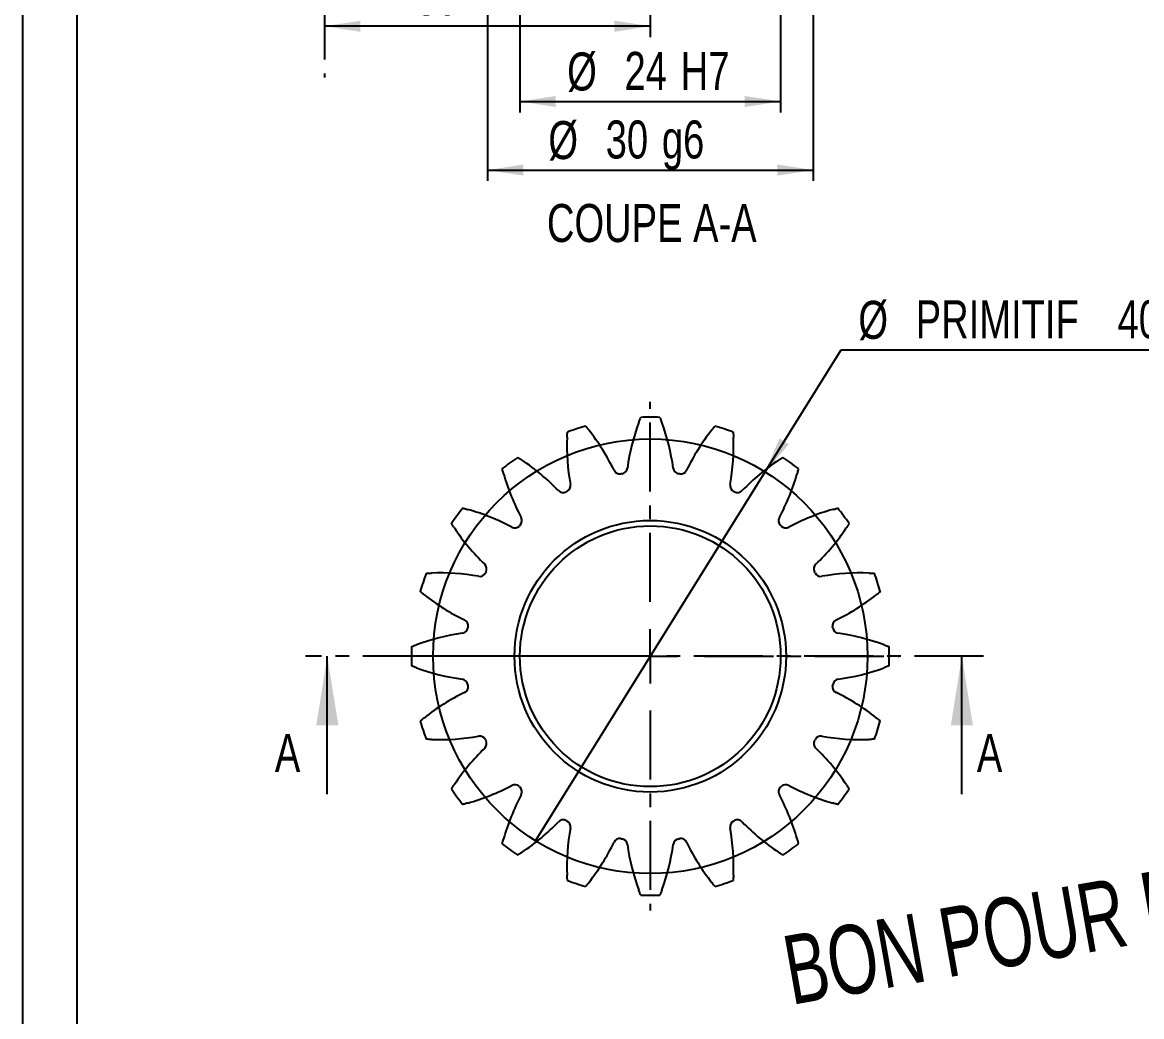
# Model space of a CAD drawing. Header units: millimetres. Extents: x 0 to 210, y 0 to 297.
# Drawn here: x 0 to 103, y 56.2 to 147.7 of the extents above; entities that cross this region are included whole.
import ezdxf

# ---------------------------------------------------------------- set-up
doc = ezdxf.new("R2010")
doc.units = ezdxf.units.MM
doc.linetypes.add('CENTER', pattern=[10.159999999999998, 6.35, -1.27, 1.27, -1.27])
for name, color, linetype in [('AXES', 3, 'CENTER'), ('COTES', 21, 'Continuous'), ('FIN', 5, 'Continuous'), ('TEXTE', 6, 'Continuous')]:
    doc.layers.add(name, color=color, linetype=linetype)
doc.layers.add('FORT', color=7, linetype='Continuous', lineweight=25)
doc.styles.add('SLDTEXTSTYLE0', font='TXT', dxfattribs={"width": 0.75})
doc.styles.add('SLDTEXTSTYLE4', font='TXT', dxfattribs={"width": 0.7})
doc.dimstyles.new('SLDDIMSTYLE0', dxfattribs={"dimtxt": 3.5, "dimasz": 3.302, "dimexe": 0, "dimexo": 0.0625, "dimgap": 0.875, "dimtad": 0, "dimtih": 1, "dimtoh": 1, "dimdec": 3, "dimrnd": 1e-09, "dimzin": 12, "dimdsep": 46, "dimtxsty": 'SLDTEXTSTYLE0', "dimblk1": 'NONE', "dimsah": 1, "dimcen": 0, "dimadec": 0, "dimazin": 3, "dimtfac": 1, "dimtdec": 3, "dimtmove": 0, "dimatfit": 3, "dimldrblk": 'NONE', "dimfxl": 1, "dimfrac": 2, "dimtolj": 1, "dimtzin": 12, "dimarcsym": 0})
doc.dimstyles.new('SLDDIMSTYLE1', dxfattribs={"dimtxt": 3.5, "dimasz": 3.302, "dimexe": 0, "dimexo": 0.0625, "dimgap": 0.875, "dimtad": 1, "dimdec": 3, "dimrnd": 1e-09, "dimzin": 12, "dimdsep": 46, "dimtxsty": 'SLDTEXTSTYLE0', "dimsah": 1, "dimcen": 0.09, "dimadec": 0, "dimazin": 3, "dimtfac": 1, "dimtdec": 3, "dimtofl": 0, "dimtmove": 0, "dimatfit": 3, "dimfxl": 1, "dimfrac": 2, "dimtolj": 1, "dimtzin": 12, "dimarcsym": 0})

# ---------------------------------------------------------------- blocks, each defined once
blk = doc.blocks.new('_D')
at = {"layer": 'COTES'}
for p, q in [((68.3831231754, 106.354022715), (75.3795567987, 117.5805970921)), ((75.3795567987, 117.5805970921), (106.0066055087, 117.5805970921)), ((47.2270535029, 72.4067000515), (68.3831231754, 106.354022715))]:
    blk.add_line(p, q, dxfattribs=at)
blk.add_solid([(68.3831231754, 106.354022715), (70.5606877246, 108.887692116), (69.698425729, 109.4250562857)], dxfattribs=at)
at = {"layer": 'COTES', "char_height": 3.5, "attachment_point": 1, "style": 'SLDTEXTSTYLE0'}
for s, insert in [('%%c', (76.9670567987, 122.0923341813)), ('PRIMITIF', (82.2454941971, 122.145806358)), ('40', (100.834382656, 122.145806358))]:
    blk.add_mtext(s, dxfattribs=dict(at, insert=insert))
blk = doc.blocks.new('_None')
blk = doc.blocks.new('SW_CENTERMARKSYMBOL_0')
at = {"layer": 'AXES', "color": 0}
for p, q in [((0, 5), (0, 23.4011849455)), ((0, 0), (0, 2.5)), ((-5, 0), (-24.9866689662, 0)), ((0, 0), (-2.5, 0)), ((0, 0), (0, -2.5)), ((0, 0), (2.5, 0)), ((5, 0), (22.9218871883, 0)), ((0, -5), (0, -23.3908582478))]:
    blk.add_line(p, q, dxfattribs=at)
blk = doc.blocks.new('_D_3')
at = {"layer": 'COTES'}
for p, q in [((45.8050883391, 185.3669783342), (45.8050883391, 139.439637822)), ((69.8050883391, 160.1458361353), (69.8050883391, 139.439637822)), ((45.8050883391, 140.439637822), (69.8050883391, 140.439637822))]:
    blk.add_line(p, q, dxfattribs=at)
for points in [[(45.8050883391, 140.439637822), (49.1070883391, 139.931637822), (49.1070883391, 140.947637822)], [(69.8050883391, 140.439637822), (66.5030883391, 140.947637822), (66.5030883391, 139.931637822)]]:
    blk.add_solid(points, dxfattribs=at)
at = {"layer": 'COTES', "char_height": 3.5, "attachment_point": 1, "style": 'SLDTEXTSTYLE0'}
for s, insert in [('%%c', (50.1538257536, 144.9513749112)), ('24', (55.432263152, 145.0048470879)), ('H7', (60.6044850734, 145.0048470879))]:
    blk.add_mtext(s, dxfattribs=dict(at, insert=insert))
blk = doc.blocks.new('_D_4')
at = {"layer": 'COTES'}
for p, q in [((42.8050883391, 186.7268285707), (42.8050883391, 133.1270386185)), ((72.8050883391, 160.1458361353), (72.8050883391, 133.1270386185)), ((42.8050883391, 134.1270386185), (72.8050883391, 134.1270386185))]:
    blk.add_line(p, q, dxfattribs=at)
for points in [[(42.8050883391, 134.1270386185), (46.1070883391, 133.6190386185), (46.1070883391, 134.6350386185)], [(72.8050883391, 134.1270386185), (69.5030883391, 134.6350386185), (69.5030883391, 133.6190386185)]]:
    blk.add_solid(points, dxfattribs=at)
at = {"layer": 'COTES', "char_height": 3.5, "attachment_point": 1, "style": 'SLDTEXTSTYLE0'}
for s, insert in [('%%c', (48.42127665, 138.6387757077)), ('30', (53.6997140483, 138.6922478843)), ('g6', (58.8719359697, 138.6922478843))]:
    blk.add_mtext(s, dxfattribs=dict(at, insert=insert))
blk = doc.blocks.new('_D_8')
at = {"layer": 'COTES'}
for p, q in [((57.8050883391, 158.1458361353), (57.8050883391, 146.3641934239)), ((57.8050883391, 147.3641934239), (27.8050883391, 147.3641934239))]:
    blk.add_line(p, q, dxfattribs=at)
for points in [[(27.8050883391, 147.3641934239), (31.1070883391, 146.8561934239), (31.1070883391, 147.8721934239)], [(57.8050883391, 147.3641934239), (54.5030883391, 147.8721934239), (54.5030883391, 146.8561934239)]]:
    blk.add_solid(points, dxfattribs=at)
at = {"layer": 'COTES', "insert": (36.1920758974, 151.8759303385), "char_height": 3.5, "attachment_point": 1, "style": 'SLDTEXTSTYLE0'}
blk.add_mtext('30', dxfattribs=at)
blk = doc.blocks.new('SW_CENTERMARKSYMBOL_1')
at = {"layer": 'AXES', "color": 0}
for q in [(0, 8), (-8, 0), (0, -8), (8, 0)]:
    blk.add_line((0, 0), q, dxfattribs=at)

msp = doc.modelspace()

# ---------------------------------------------------------------- linework, layer by layer
at = {"layer": 'AXES'}
msp.add_line((88.4949365484, 89.3803613832), (26.0661986713, 89.3803613832), dxfattribs=at)
at = {"layer": 'AXES', "linetype": 'Continuous'}
for p, q in [((28.0661986713, 76.6803613832), (28.0661986713, 89.3803613832)), ((86.4949365484, 76.6803613832), (86.4949365484, 89.3803613832))]:
    msp.add_line(p, q, dxfattribs=at)
at = {"layer": 'AXES'}
for points in [[(28.0661986713, 89.3803613832), (27.0501986713, 83.0303613832), (29.0821986713, 83.0303613832)], [(86.4949365484, 89.3803613832), (85.4789365484, 83.0303613832), (87.5109365484, 83.0303613832)]]:
    msp.add_solid(points, dxfattribs=at)
at = {"layer": 'FIN'}
for p, q in [((-0.0115144101, 297.067817605), (-0.0115144101, 0.067817605)), ((4.9884855899, 292.067817605), (4.9884855899, 5.067817605))]:
    msp.add_line(p, q, dxfattribs=at)
msp.add_circle((57.8050883391, 89.3803613832), 20.00000000000001, dxfattribs=at)
at = {"layer": 'FORT'}
for radius in [12.49999999999995, 11.99999999999999]:
    msp.add_circle((57.8050883391, 89.3803613832), radius, dxfattribs=at)
for centre, radius, start, end in [((57.8050883391, 89.3803613832), 22.00000000000001, 87.7031590888, 92.2968409112), ((57.8050883391, 89.3803613832), 22.00000000000006, 105.7031590888, 110.2968409112), ((75.5085145206, 103.9739417108), 20.00000000000001, 159.6940562704, 172.1958528106), ((40.1016621577, 103.9739417108), 20.00000000000002, 7.8041471894, 20.3059437297), ((57.8050883391, 89.3803613832), 22.00000000000002, 69.7031590888, 74.2968409112), ((70.1323828398, 108.7303405986), 20.00000000000002, 177.6940562703, 190.1958528106), ((36.4584651785, 97.7890215011), 19.99999999999999, 25.8041471894, 38.3059437297), ((79.1517114998, 97.7890215011), 20.00000000000002, 141.6940562703, 154.1958528106), ((45.4777938385, 108.7303405986), 20.00000000000003, 349.8041471894, 2.3059437297), ((57.8050883391, 89.3803613832), 22.00000000000004, 123.7031590888, 128.2968409112), ((34.904824405, 90.7810030525), 20.00000000000001, 43.8041471894, 56.3059437297), ((80.7053522733, 90.7810030525), 20, 123.6940562704, 136.1958528106), ((57.8050883391, 89.3803613832), 22.00000000000001, 51.7031590888, 56.2968409112), ((63.549569684, 111.5926287015), 20.00000000000004, 195.6940562704, 208.1958528106), ((55.0044221937, 106.7561435824), 0.6000436900000173, 205.8041471894, 279.15630694), ((57.8050883391, 89.3803613832), 17.00000000000002, 98.84369306, 99.15630694), ((55.0992681367, 106.771165704), 0.600043690000043, 278.84369306, 352.1958528106), ((60.5109085416, 106.771165704), 0.6000436900000202, 187.8041471894, 261.15630694), ((57.8050883391, 89.3803613832), 16.99999999999997, 80.84369306, 81.15630694), ((60.6057544846, 106.7561435824), 0.6000436900000198, 260.84369306, 334.1958528106), ((52.0606069943, 111.5926287015), 20.00000000000003, 331.8041471894, 344.3059437297), ((49.8576463227, 105.0838547298), 0.6000436900000604, 296.84369306, 10.1958528106), ((65.7525303556, 105.0838547298), 0.6000436900000227, 169.8041471894, 243.15630694), ((49.7720845615, 105.0402588349), 0.6000436900000131, 223.8041471894, 297.15630694), ((57.8050883391, 89.3803613832), 16.99999999999998, 116.84369306, 117.15630694), ((57.8050883391, 89.3803613832), 17.00000000000003, 62.84369306, 63.15630694), ((65.8380921168, 105.0402588349), 0.6000436900000162, 242.84369306, 316.1958528106), ((57.8050883391, 89.3803613832), 22.00000000000005, 141.7031590888, 146.2968409112), ((35.5928210209, 83.6358800384), 20.00000000000002, 61.8041471894, 74.3059437297), ((45.3939755064, 101.8593764142), 0.6000436900000683, 314.84369306, 28.1958528106), ((70.2162011719, 101.8593764142), 0.6000436900000093, 151.8041471894, 225.15630694), ((80.0173556574, 83.6358800384), 20.00000000000004, 105.6940562703, 118.1958528106), ((57.8050883391, 89.3803613832), 22.00000000000001, 33.7031590888, 38.2968409112), ((56.4044466699, 112.2806253174), 20, 213.6940562704, 226.1958528106), ((45.3260733082, 101.791474216), 0.600043690000035, 241.8041471894, 315.15630694), ((57.8050883391, 89.3803613832), 17, 134.84369306, 135.15630694), ((57.8050883391, 89.3803613832), 17.00000000000001, 44.84369306, 45.15630694), ((70.2841033701, 101.791474216), 0.6000436900000181, 224.84369306, 298.1958528106), ((59.2057300084, 112.2806253174), 20.00000000000002, 313.8041471894, 326.3059437297), ((57.8050883391, 89.3803613832), 22.00000000000002, 159.7031590888, 164.2968409112), ((38.4551091238, 77.0530668826), 20.00000000000002, 79.8041471894, 92.3059437297), ((42.1015949926, 97.3278033997), 0.6000436900000103, 259.8041471894, 333.15630694), ((42.1451908874, 97.4133651609), 0.6000436900000201, 332.84369306, 46.1958528106), ((57.8050883391, 89.3803613832), 17.00000000000001, 152.84369306, 153.15630694), ((73.4649857908, 97.4133651609), 0.6000436900000509, 133.8041471894, 207.15630694), ((57.8050883391, 89.3803613832), 17.00000000000001, 26.84369306, 27.15630694), ((73.5085816857, 97.3278033997), 0.6000436900000218, 206.84369306, 280.1958528106), ((77.1550675545, 77.0530668826), 20.00000000000002, 87.6940562704, 100.1958528106), ((57.8050883391, 89.3803613832), 22.00000000000005, 15.7031590888, 20.2968409112), ((49.3964282213, 110.7269845439), 19.99999999999999, 231.6940562704, 244.1958528106), ((66.213748457, 110.7269845439), 20.00000000000001, 295.8041471894, 308.3059437297), ((40.4142840184, 92.0861815857), 0.6000436900000387, 277.8041471894, 351.15630694), ((40.42930614, 92.1810275287), 0.6000436900000232, 350.84369306, 64.1958528106), ((57.8050883391, 89.3803613832), 16.99999999999995, 170.84369306, 171.15630694), ((75.1808705383, 92.1810275287), 0.6000436900000449, 115.8041471894, 189.15630694), ((57.8050883391, 89.3803613832), 17, 8.84369306, 9.15630694), ((75.1958926599, 92.0861815857), 0.6000436900000505, 188.84369306, 262.1958528106), ((43.2115080116, 71.6769352018), 19.99999999999999, 97.8041471894, 110.3059437297), ((72.3986686667, 71.6769352018), 20.00000000000003, 69.6940562703, 82.1958528106), ((57.8050883391, 89.3803613832), 22.00000000000003, 177.7031590888, 182.2968409112), ((57.8050883391, 89.3803613832), 22.00000000000003, 357.7031590888, 2.2968409112), ((43.2115080116, 107.0837875647), 20.00000000000003, 249.6940562703, 262.1958528106), ((72.3986686667, 107.0837875647), 20.00000000000004, 277.8041471894, 290.3059437297), ((40.4142840184, 86.6745411807), 0.600043690000014, 8.84369306, 82.1958528106), ((40.42930614, 86.5796952378), 0.6000436900000151, 295.8041471893, 9.15630694), ((57.8050883391, 89.3803613832), 17.00000000000001, 188.84369306, 189.15630694), ((75.1808705383, 86.5796952378), 0.600043690000011, 170.84369306, 244.1958528106), ((57.8050883391, 89.3803613832), 16.99999999999997, 350.84369306, 351.15630694), ((75.1958926599, 86.6745411807), 0.6000436900000047, 97.8041471894, 171.15630694), ((49.3964282213, 68.0337382226), 19.99999999999999, 115.8041471894, 128.3059437297), ((66.213748457, 68.0337382226), 20.00000000000004, 51.6940562703, 64.1958528106), ((57.8050883391, 89.3803613832), 21.99999999999999, 195.7031590888, 200.2968409112), ((57.8050883391, 89.3803613832), 22.00000000000002, 339.7031590888, 344.2968409112), ((38.4551091238, 101.7076558839), 20.00000000000004, 267.6940562704, 280.1958528106), ((42.1015949926, 81.4329193668), 0.6000436900000023, 26.84369306, 100.1958528106), ((42.1451908874, 81.3473576056), 0.60004369000004, 313.8041471894, 27.15630694), ((57.8050883391, 89.3803613832), 17.00000000000002, 206.84369306, 207.15630694), ((73.4649857908, 81.3473576056), 0.6000436900000212, 152.84369306, 226.1958528106), ((57.8050883391, 89.3803613832), 17.00000000000006, 332.84369306, 333.15630694), ((73.5085816857, 81.4329193668), 0.6000436899999789, 79.8041471894, 153.15630694), ((77.1550675545, 101.7076558839), 20.00000000000002, 259.8041471894, 272.3059437297), ((56.4044466699, 66.4800974491), 20.00000000000003, 133.8041471894, 146.3059437297), ((59.2057300084, 66.4800974491), 20.00000000000003, 33.6940562703, 46.1958528106), ((35.5928210209, 95.124842728), 19.99999999999998, 285.6940562703, 298.1958528106), ((45.3260733082, 76.9692485505), 0.6000436899999992, 44.84369306, 118.1958528106), ((57.8050883391, 89.3803613832), 17.00000000000001, 224.84369306, 225.15630694), ((45.3939755064, 76.9013463523), 0.6000436900000343, 331.8041471894, 45.15630694), ((70.2162011719, 76.9013463523), 0.6000436900000267, 134.84369306, 208.1958528106), ((57.8050883391, 89.3803613832), 17, 314.84369306, 315.15630694), ((70.2841033701, 76.9692485505), 0.6000436900000176, 61.8041471894, 135.15630694), ((80.0173556574, 95.124842728), 20.00000000000004, 241.8041471894, 254.3059437297), ((57.8050883391, 89.3803613832), 22.00000000000001, 213.7031590888, 218.2968409112), ((63.549569684, 67.168094065), 20, 151.8041471894, 164.3059437297), ((52.0606069943, 67.168094065), 20.00000000000003, 15.6940562704, 28.1958528106), ((57.8050883391, 89.3803613832), 22.00000000000003, 321.7031590888, 326.2968409112), ((49.7720845615, 73.7204639315), 0.6000436900000381, 62.84369306, 136.1958528106), ((57.8050883391, 89.3803613832), 16.99999999999998, 242.84369306, 243.15630694), ((49.8576463227, 73.6768680367), 0.6000436900000093, 349.8041471894, 63.15630694), ((65.7525303556, 73.6768680367), 0.6000436900000368, 116.84369306, 190.1958528106), ((57.8050883391, 89.3803613832), 16.99999999999999, 296.84369306, 297.15630694), ((65.8380921168, 73.7204639315), 0.6000436900000428, 43.8041471894, 117.15630694), ((34.904824405, 87.979719714), 20.00000000000001, 303.6940562704, 316.1958528106), ((70.1323828398, 70.0303821679), 20.00000000000002, 169.8041471894, 182.3059437297), ((45.4777938385, 70.0303821679), 20, 357.6940562704, 10.1958528106), ((80.7053522733, 87.979719714), 20, 223.8041471894, 236.3059437297), ((36.4584651785, 80.9717012654), 20.00000000000003, 321.6940562703, 334.1958528106), ((55.0044221937, 72.0045791841), 0.6000436900000058, 80.84369306, 154.1958528107), ((57.8050883391, 89.3803613832), 16.99999999999998, 260.84369306, 261.15630694), ((55.0992681367, 71.9895570625), 0.6000436900000071, 7.8041471894, 81.15630694), ((60.5109085416, 71.9895570625), 0.6000436900000429, 98.84369306, 172.1958528106), ((57.8050883391, 89.3803613832), 16.99999999999996, 278.84369306, 279.15630694), ((60.6057544846, 72.0045791841), 0.6000436900000121, 25.8041471894, 99.15630694), ((79.1517114998, 80.9717012654), 20.00000000000004, 205.8041471894, 218.3059437297), ((57.8050883391, 89.3803613832), 22, 231.7031590888, 236.2968409112), ((75.5085145206, 74.7867810557), 20.00000000000002, 187.8041471894, 200.3059437297), ((40.1016621577, 74.7867810557), 19.99999999999996, 339.6940562703, 352.1958528106), ((57.8050883391, 89.3803613832), 21.99999999999999, 303.7031590888, 308.2968409112), ((57.8050883391, 89.3803613832), 21.99999999999999, 249.7031590888, 254.2968409112), ((57.8050883391, 89.3803613832), 22.00000000000002, 285.7031590888, 290.2968409112), ((57.8050883391, 89.3803613832), 22.00000000000001, 267.7031590888, 272.2968409112)]:
    msp.add_arc(centre, radius, start, end, dxfattribs=at)
for points in [[(56.86761616609516, 111.2207967897752), (56.88382256490151, 111.262484091308), (56.89739491136039, 111.2969825819802), (56.9071198929399, 111.3216024204913)], [(56.9071198929399, 111.3216024204913), (56.91241841836363, 111.3350162083954), (56.91651489112703, 111.3453463044239), (56.9192733137961, 111.3522959550707)], [(56.9192733137961, 111.3522959550707), (56.92109699819267, 111.3568905988097), (56.92247287046003, 111.360354187896), (56.92340093059818, 111.3626867223296)], [(58.6867757476928, 111.3626867223296), (58.68932393458207, 111.3562901223692), (58.69303053735955, 111.346946288912), (58.69789555602524, 111.3346552219581)], [(58.69789555602524, 111.3346552219581), (58.70552442505952, 111.3153815158274), (58.71674723558482, 111.2869480930349), (58.73062608272659, 111.2514208813915)], [(51.85071078872208, 110.5592515332689), (51.8551109165618, 110.5539554382479), (51.86152350861749, 110.5462143278009), (51.86994856488916, 110.5360282019279)], [(51.86994856488916, 110.5360282019279), (51.88315995323516, 110.5200552682985), (51.9026198911675, 110.4964815154482), (51.92679797134095, 110.466981928938)], [(51.92679797134095, 110.466981928938), (51.95321473431096, 110.4347509337985), (51.98476533752794, 110.3960436214509), (52.01919364707762, 110.3534048734394)], [(52.01919364707762, 110.3534048734394), (52.05660265439877, 110.3070745929988), (52.09696657750477, 110.2566419441629), (52.13760753202218, 110.2053210729506)], [(56.75145573511774, 110.9146005928267), (56.76992067623749, 110.964501905071), (56.78855139791651, 111.0142227253689), (56.80653835041903, 111.0616837580691)], [(56.80653835041903, 111.0616837580691), (56.82867279656968, 111.1200885196544), (56.84959962408756, 111.1744533035867), (56.86761616609516, 111.2207967897752)], [(58.73062608272659, 111.2514208813915), (58.74578999204493, 111.2126041547433), (58.76383518150546, 111.1660416405301), (58.7834023518933, 111.1148508486485)], [(58.7834023518933, 111.1148508486485), (58.80466358806397, 111.0592281145289), (58.8274674145955, 110.9987906770199), (58.85026023784703, 110.9374228824181)], [(58.85026023784703, 110.9374228824181), (58.85308458155784, 110.9298185701827), (58.85590573361243, 110.9222086675233), (58.85872094317267, 110.914600592827)], [(63.45747006200182, 110.1862302874484), (63.49045161810159, 110.2279832750235), (63.523535065804, 110.2695133755472), (63.55530793986478, 110.3090932259665)], [(63.55530793986478, 110.3090932259665), (63.59440711299322, 110.3577995350333), (63.63110935080009, 110.4030367717078), (63.66256502528836, 110.441544628575)], [(63.66256502528836, 110.441544628575), (63.69086031110205, 110.4761835556956), (63.71442899954122, 110.5047994843424), (63.73128595514194, 110.5252091576105)], [(63.73128595514194, 110.5252091576105), (63.74047024069422, 110.5363290936039), (63.74755839303607, 110.5448877190448), (63.75232936904501, 110.550644830096)], [(63.75232936904501, 110.550644830096), (63.7554836189725, 110.5544510464931), (63.75786245914703, 110.5573199475508), (63.75946588956859, 110.5592515332689)], [(50.14857830860607, 109.5350495265044), (50.15071915765591, 109.5882144752916), (50.15307344846562, 109.6412589950478), (50.15551379117652, 109.6919553934677)], [(50.15551379117652, 109.6919553934677), (50.15851683654044, 109.7543415425777), (50.16161979008606, 109.8125122699349), (50.16443361495264, 109.8621549621226)], [(50.16443361495264, 109.8621549621226), (50.16696473151983, 109.9068099945408), (50.16921218016304, 109.9438140946063), (50.17085323876637, 109.9702341370305)], [(50.17085323876637, 109.9702341370305), (50.17174734747604, 109.984628741826), (50.17245114936524, 109.9957191266687), (50.17292700506451, 110.0031810366847)], [(50.17292700506451, 110.0031810366847), (50.17324160899505, 110.0081143520236), (50.17347983339124, 110.0118335889066), (50.17364167825308, 110.0143387473337)], [(52.13760753202218, 110.2053210729506), (52.14264350422388, 110.1989617124518), (52.14767816851618, 110.1925960488677), (52.15270661628917, 110.1862302874478)], [(65.4365350000378, 110.0143387473337), (65.43698181168962, 110.0074677862055), (65.43761959708361, 109.9974358692593), (65.43844835621974, 109.9842429964949)], [(65.43844835621974, 109.9842429964949), (65.43974793908777, 109.9635551625066), (65.44163505531792, 109.9330453313023), (65.44385611117018, 109.8949681455339)], [(65.44385611117018, 109.8949681455339), (65.44628281773956, 109.8533653390333), (65.44905620457111, 109.8035054862656), (65.45184686482699, 109.7487735618908)], [(65.45184686482699, 109.7487735618908), (65.45487913191502, 109.689303114854), (65.45789066444759, 109.624776926148), (65.4606042360864, 109.5593693154667)], [(65.4606042360864, 109.5593693154667), (65.46094048486556, 109.5512644145587), (65.46127197066323, 109.5431551831175), (65.46159836968465, 109.5350495265043)], [(45.59750179097443, 107.6826790143186), (45.60332314459426, 107.679001842918), (45.61181401673864, 107.6736212093072), (45.62297440740758, 107.6665371134863)], [(45.62297440740758, 107.6665371134863), (45.64047509232484, 107.655428494392), (45.66626728335395, 107.6390219746607), (45.6983778776131, 107.6184376383471)], [(45.6983778776131, 107.6184376383471), (45.7334616374189, 107.5959473690871), (45.77542926152341, 107.5688842000275), (45.82134862742014, 107.5389712736229)], [(45.82134862742014, 107.5389712736229), (45.87124355161138, 107.5064685775132), (45.92521646926621, 107.4709774164031), (45.97972733525918, 107.4347271130282)], [(45.97972733525918, 107.4347271130282), (45.98648197990498, 107.4302352027799), (45.99323732841544, 107.425736893775), (45.99998679489739, 107.4212365707128)], [(69.61018988339343, 107.421236570713), (69.65445958996649, 107.4507541602854), (69.69875732532533, 107.4800282854383), (69.74120597065661, 107.5078526020486)], [(69.74120597065661, 107.5078526020486), (69.79344257127707, 107.5420927457086), (69.8423275486169, 107.573774299213), (69.88414325500234, 107.6006771094288)], [(69.88414325500234, 107.6006771094288), (69.92175768810309, 107.6248769626072), (69.95301565108537, 107.6448092027538), (69.97535450444381, 107.6590108697568)], [(69.97535450444381, 107.6590108697568), (69.98752552826414, 107.6667484570272), (69.99691152244709, 107.672697833991), (70.00322803542278, 107.6766988593047)], [(70.00322803542278, 107.6766988593047), (70.00740409092131, 107.6793440693796), (70.01055304155264, 107.6813374543841), (70.01267488731678, 107.6826790143185)], [(44.17366982410762, 106.6353608429859), (44.17244455194748, 106.640149922647), (44.17152180940883, 106.6437607425071), (44.17090159649167, 106.6461933025662)], [(44.18187870706162, 106.6033856503496), (44.17828087746712, 106.6173520278259), (44.17552311544942, 106.6281170973432), (44.17366982410762, 106.6353608429859)], [(44.20917158378595, 106.4986124739217), (44.1977796547891, 106.5418640915225), (44.18848220968444, 106.577751581844), (44.18187870706162, 106.6033856503496)], [(44.25328288640911, 106.3339866879482), (44.23686057198258, 106.3942474336382), (44.22183591284337, 106.4505299483272), (44.20917158378595, 106.4986124739217)], [(44.29517342992563, 106.1826171587492), (44.28078062568459, 106.2338415884706), (44.26662803123727, 106.2850174405084), (44.25328288640911, 106.3339866879482)], [(71.32157299921745, 106.2060538566934), (71.31938823869169, 106.1982417312838), (71.31719761009292, 106.1904269591347), (71.31500324836499, 106.1826171587488)], [(71.37177337516736, 106.3888941760143), (71.35627985374316, 106.3313973977713), (71.33920430248982, 106.2690987307991), (71.32157299921745, 106.2060538566934)], [(71.40935032766319, 106.5304027661129), (71.39880228853679, 106.490086252324), (71.3860323943129, 106.441809690785), (71.37177337516736, 106.3888941760143)], [(71.43179469319634, 106.6169792830417), (71.42663777767225, 106.5969023905274), (71.41900447552226, 106.567302665764), (71.40935032766319, 106.5304027661129)], [(71.43927508179878, 106.6461933025666), (71.43757678117579, 106.6395205578185), (71.4350833183083, 106.6297825513103), (71.43179469319634, 106.6169792830417)], [(40.53925641981828, 103.0145481258927), (40.54592916456626, 103.0128498252697), (40.55566717107452, 103.0103563624021), (40.56847043934307, 103.0070677372902)], [(40.56847043934307, 103.0070677372902), (40.58854733185748, 103.0019108217661), (40.6181470566209, 102.9942775196161), (40.65504695627194, 102.984623371757)], [(40.65504695627194, 102.984623371757), (40.69536347006073, 102.9740753326306), (40.74364003159979, 102.9613054384067), (40.79655554637051, 102.9470464192612)], [(40.79655554637051, 102.9470464192612), (40.85405232461355, 102.9315528978369), (40.91635099158577, 102.9144773465837), (40.97939586569134, 102.8968460433113)], [(40.97939586569134, 102.8968460433113), (40.98720799110094, 102.8946612827855), (40.99502276325015, 102.8924706541867), (41.00283256363564, 102.8902762924589)], [(74.60734411465481, 102.890276292459), (74.65856854437682, 102.9046690967002), (74.70974439641462, 102.9188216911475), (74.7587136438543, 102.9321668359757)], [(74.7587136438543, 102.9321668359757), (74.81897438954428, 102.9485891504023), (74.87525690423332, 102.9636138095414), (74.92333942982779, 102.9762781385988)], [(74.92333942982779, 102.9762781385988), (74.96659104742854, 102.9876700675957), (75.0024785377502, 102.9969675127004), (75.02811260625569, 103.0035710153233)], [(75.02811260625569, 103.0035710153233), (75.04207898373203, 103.0071688449178), (75.05284405324934, 103.0099266069355), (75.06008779889198, 103.0117798982773)], [(75.06008779889198, 103.0117798982773), (75.0648768785531, 103.0130051704374), (75.06848769841329, 103.0139279129759), (75.07092025847257, 103.0145481258928)], [(39.50875086308013, 101.5785010795166), (39.50610565300529, 101.5826771350151), (39.5041122680007, 101.5858260856465), (39.50277070806639, 101.5879479314107)], [(39.52643885262803, 101.5506275485376), (39.5187012653576, 101.5627985723579), (39.51275188839386, 101.5721845665409), (39.50875086308013, 101.5785010795166)], [(39.58477261295599, 101.4594162990962), (39.56057275977753, 101.497030732197), (39.54064051963106, 101.5282886951792), (39.52643885262803, 101.5506275485376)], [(39.67759712033621, 101.3164790147505), (39.64335697667626, 101.3687156153709), (39.61167542317173, 101.4176005927108), (39.58477261295599, 101.4594162990962)], [(39.7642131516718, 101.1854629274874), (39.73469556209939, 101.2297326340603), (39.70542143694657, 101.2740303694192), (39.67759712033621, 101.3164790147505)], [(75.85945406893433, 101.2057223871257), (75.85496215868598, 101.1989677424799), (75.85046384968112, 101.1922123939694), (75.84596352661869, 101.185462927487)], [(75.96369822952909, 101.3641010949647), (75.93119553341927, 101.3142061707735), (75.89570437230923, 101.2602332531187), (75.85945406893433, 101.2057223871257)], [(76.04316459425333, 101.4870718447717), (76.0206743249933, 101.4519880849658), (75.9936111559337, 101.4100204608614), (75.96369822952909, 101.3641010949647)], [(76.09126406939247, 101.5624753149773), (76.08015545029811, 101.54497463006), (76.0637489305669, 101.5191824390308), (76.04316459425333, 101.4870718447717)], [(76.10740597022472, 101.5879479314104), (76.10372879882412, 101.5821265777906), (76.09834816521338, 101.5736357056462), (76.09126406939247, 101.5624753149773)], [(37.17111097505117, 97.01180804413167), (37.17798193617933, 97.01225485578347), (37.1880138531256, 97.01289264117743), (37.20120672588999, 97.01372140031356)], [(37.20120672588999, 97.01372140031356), (37.22189455987824, 97.01502098318159), (37.25240439108256, 97.01690809941174), (37.29048157685098, 97.019129155264)], [(37.29048157685098, 97.019129155264), (37.33208438335151, 97.02155586183339), (37.3819442361191, 97.02432924866491), (37.43667616049402, 97.02711990892081)], [(37.43667616049402, 97.02711990892081), (37.49614660753085, 97.03015217600884), (37.56067279623693, 97.03316370854142), (37.62608040691814, 97.03587728018024)], [(37.62608040691814, 97.03587728018024), (37.63418530782614, 97.03621352895941), (37.64229453926732, 97.03654501475708), (37.65040019588059, 97.03687141377857)], [(77.95977648240995, 97.03687141377875), (78.01294143119775, 97.03473056472892), (78.0659859509539, 97.03237627391917), (78.11668234937379, 97.02993593120826)], [(78.11668234937379, 97.02993593120826), (78.17906849848382, 97.02693288584433), (78.23723922584105, 97.0238299322987), (78.28688191802873, 97.02101610743212)], [(78.28688191802873, 97.02101610743212), (78.33153695044696, 97.0184849908649), (78.36854105051246, 97.01623754222176), (78.39496109293658, 97.01459648361843)], [(78.39496109293658, 97.01459648361843), (78.40935569773204, 97.01370237490876), (78.4204460825748, 97.01299857301964), (78.42790799259079, 97.01252271732031)], [(78.42790799259079, 97.01252271732031), (78.43284130792978, 97.01220811338973), (78.43656054481279, 97.01196988899355), (78.4390657032398, 97.01180804413178)], [(36.63480489228895, 95.32760241313895), (36.63099867589183, 95.33075666306642), (36.62812977483416, 95.33313550324092), (36.62619818911595, 95.33473893366246)], [(36.6602405647744, 95.3065589992359), (36.64912062878105, 95.3157432847882), (36.64056200334005, 95.32283143713003), (36.63480489228895, 95.32760241313895)], [(36.74390509380993, 95.23783806938233), (36.70926616668928, 95.26613335519605), (36.68065023804248, 95.28970204363516), (36.6602405647744, 95.3065589992359)], [(36.87635649641835, 95.13058098395877), (36.82765018735157, 95.16968015708723), (36.78241295067711, 95.20638239489408), (36.74390509380993, 95.23783806938233)], [(36.9992194349365, 95.03274310609574), (36.95746644736135, 95.06572466219554), (36.91593634683767, 95.098808109898), (36.87635649641835, 95.13058098395877)], [(78.63004802885676, 95.0478421903626), (78.62368866835796, 95.0428062181609), (78.61732300477391, 95.03777155386865), (78.61095724335398, 95.03274310609567)], [(78.77813182934545, 95.1662560753072), (78.73180154890493, 95.12884706798604), (78.68136890006896, 95.08848314488003), (78.63004802885676, 95.0478421903626)], [(78.89170888484408, 95.25865175104387), (78.85947788970456, 95.23223498807386), (78.82077057735702, 95.20068438485687), (78.77813182934545, 95.1662560753072)], [(78.96075515783396, 95.31550115749566), (78.94478222420462, 95.30228976914965), (78.92120847135423, 95.28282983121728), (78.89170888484408, 95.25865175104387)], [(78.98397848917496, 95.3347389336628), (78.97868239415405, 95.33033880582303), (78.97094128370705, 95.32392621376732), (78.96075515783396, 95.31550115749566)], [(35.82276300005522, 90.26204879178667), (35.82915960001569, 90.26459697867601), (35.83850343347287, 90.26830358145351), (35.85079450042677, 90.27316860011919)], [(35.85079450042677, 90.27316860011919), (35.87006820655749, 90.28079746915346), (35.89850162934991, 90.29202027967882), (35.93402884099336, 90.30589912682058)], [(35.93402884099336, 90.30589912682058), (35.97284556764158, 90.3210630361389), (36.01940808185483, 90.33910822559945), (36.07059887373636, 90.35867539598728)], [(36.07059887373636, 90.35867539598728), (36.12622160785602, 90.37993663215794), (36.18665904536486, 90.40274045868948), (36.24802683996677, 90.42553328194096)], [(36.24802683996677, 90.42553328194096), (36.25563115220216, 90.42835762565178), (36.26324105486157, 90.43117877770639), (36.27084912955824, 90.43399398726683)], [(79.33932754873271, 90.43399398726704), (79.38922886097706, 90.41552904614728), (79.43894968127502, 90.39689832446831), (79.48641071397519, 90.3789113719658)], [(79.48641071397519, 90.3789113719658), (79.54481547556053, 90.35677692581514), (79.5991802594929, 90.33585009829726), (79.64552374568142, 90.31783355628967)], [(79.64552374568142, 90.31783355628967), (79.68721104721413, 90.30162715748332), (79.72170953788633, 90.2880548110244), (79.74632937639738, 90.27832982944489)], [(79.74632937639738, 90.27832982944489), (79.75974316430148, 90.27303130402117), (79.77007326033001, 90.26893483125777), (79.77702291097674, 90.26617640858869)], [(79.77702291097674, 90.26617640858869), (79.78161755471577, 90.26435272419212), (79.78508114380212, 90.26297685192479), (79.78741367823577, 90.26204879178668)], [(35.83315376731419, 88.49454635788992), (35.82855912357516, 88.49637004228649), (35.82509553448885, 88.49774591455386), (35.82276300005522, 88.49867397469205)], [(35.86384730189357, 88.48239293703372), (35.85043351398947, 88.48769146245745), (35.84010341796094, 88.49178793522084), (35.83315376731419, 88.49454635788992)], [(35.96465293260956, 88.44288921018897), (35.92296563107685, 88.45909560899531), (35.88846714040465, 88.47266795545423), (35.86384730189357, 88.48239293703372)], [(36.12376596431577, 88.38181139451284), (36.06536120273043, 88.4039458406635), (36.01099641879808, 88.42487266818137), (35.96465293260956, 88.44288921018897)], [(36.27084912955807, 88.32672877921166), (36.22094781731391, 88.34519372033131), (36.17122699701593, 88.36382444201033), (36.12376596431577, 88.38181139451284)], [(79.3621498383242, 88.33518948453762), (79.35454552608881, 88.33236514082681), (79.3469356234294, 88.32954398877222), (79.3393275487326, 88.32672877921175)], [(79.5395778045546, 88.40204737049136), (79.48395507043493, 88.38078613432072), (79.42351763292609, 88.35798230778914), (79.3621498383242, 88.33518948453762)], [(79.67614783729759, 88.45482363965806), (79.63733111064937, 88.43965973033976), (79.59076859643612, 88.42161454087918), (79.5395778045546, 88.40204737049136)], [(79.75938217786421, 88.48755416635943), (79.74010847173345, 88.47992529732515), (79.71167504894107, 88.46870248679981), (79.67614783729759, 88.45482363965806)], [(79.78741367823577, 88.49867397469208), (79.78101707827533, 88.49612578780267), (79.77167324481815, 88.49241918502513), (79.75938217786421, 88.48755416635943)], [(36.649421520457, 83.44522160898298), (36.66539445408634, 83.45843299732898), (36.68896820693671, 83.47789293526135), (36.71846779344693, 83.50207101543478)], [(36.71846779344693, 83.50207101543478), (36.75069878858648, 83.52848777840477), (36.78940610093401, 83.56003838162172), (36.83204484894555, 83.59446669117142)], [(36.83204484894555, 83.59446669117142), (36.87837512938602, 83.63187569849259), (36.92880777822198, 83.67223962159862), (36.98012864943428, 83.71288057611604)], [(36.98012864943428, 83.71288057611604), (36.9864880099331, 83.71791654831773), (36.99285367351716, 83.72295121261), (36.99921943493681, 83.72797966038281)], [(78.61095724335428, 83.727979660383), (78.65271023092963, 83.69499810428309), (78.6942403314533, 83.66191465658063), (78.73382018187259, 83.6301417825199)], [(78.73382018187259, 83.6301417825199), (78.7825264909393, 83.59104260939147), (78.82776372761376, 83.55434037158457), (78.86627158448101, 83.52288469709629)], [(78.86627158448101, 83.52288469709629), (78.9009105116017, 83.4945894112826), (78.92952644024847, 83.47102072284346), (78.94993611351653, 83.45416376724272)], [(36.62619818911607, 83.42598383281596), (36.63149428413693, 83.43038396065565), (36.63923539458391, 83.43679655271131), (36.649421520457, 83.44522160898298)], [(78.94993611351653, 83.45416376724272), (78.96105604950992, 83.44497948169038), (78.96961467495089, 83.43789132934857), (78.975371786002, 83.43312035333966)], [(78.975371786002, 83.43312035333966), (78.97917800239914, 83.42996610341218), (78.98204690345675, 83.42758726323754), (78.98397848917486, 83.4259838328157)], [(37.18226868570022, 81.74820004915836), (37.17733537036128, 81.74851465308892), (37.17361613347828, 81.74875287748513), (37.17111097505125, 81.74891472234698)], [(37.21521558535447, 81.74612628286025), (37.200820980559, 81.74702039156993), (37.18973059571615, 81.74772419345904), (37.18226868570022, 81.74820004915836)], [(37.32329476026236, 81.73970665904653), (37.2786397278441, 81.74223777561373), (37.24163562777862, 81.7444852242569), (37.21521558535447, 81.74612628286025)], [(37.49349432891718, 81.73078683527035), (37.4311081798072, 81.73378988063422), (37.37293745245005, 81.73689283417994), (37.32329476026236, 81.73970665904653)], [(37.65040019588088, 81.72385135269987), (37.59723524709332, 81.72599220174973), (37.54419072733705, 81.7283464925595), (37.49349432891718, 81.73078683527035)], [(77.98409627137282, 81.72484548629839), (77.97599137046481, 81.72450923751924), (77.96788213902357, 81.72417775172156), (77.9597764824099, 81.72385135270007)], [(78.17350051779687, 81.73360285755781), (78.1140300707601, 81.73057059046978), (78.04950388205404, 81.72755905793721), (77.98409627137282, 81.72484548629839)], [(78.31969510143999, 81.74159361121465), (78.27809229493944, 81.73916690464524), (78.22823244217173, 81.73639351781372), (78.17350051779687, 81.73360285755781)], [(78.40896995240097, 81.74700136616505), (78.3882821184127, 81.74570178329702), (78.35777228720842, 81.7438146670669), (78.31969510143999, 81.74159361121465)], [(78.4390657032398, 81.7489147223471), (78.43219474211165, 81.7484679106952), (78.42216282516537, 81.74783012530118), (78.40896995240097, 81.74700136616505)], [(39.56701208403784, 77.27365092170693), (39.58950235329785, 77.30873468151272), (39.61656552235744, 77.35070230561725), (39.64647844876202, 77.39662167151394)], [(39.64647844876202, 77.39662167151394), (39.67898114487179, 77.44651659570516), (39.71447230598185, 77.50048951336), (39.75072260935674, 77.55500037935295)], [(39.75072260935674, 77.55500037935295), (39.75521451960508, 77.56175502399876), (39.75971282860992, 77.56851037250922), (39.76421315167217, 77.5752598389913)], [(75.84596352661902, 77.57525983899136), (75.8754811161915, 77.5309901324183), (75.90475524134438, 77.48669239705947), (75.93257955795472, 77.4442437517282)], [(75.93257955795472, 77.4442437517282), (75.96681970161464, 77.39200715110773), (75.99850125511914, 77.3431221737679), (76.02540406533487, 77.30130646738243)], [(76.02540406533487, 77.30130646738243), (76.04960391851334, 77.2636920342817), (76.06953615865983, 77.23243407129948), (76.08373782566284, 77.210095217941)], [(39.50277070806628, 77.17277483506831), (39.50644787946691, 77.17859618868808), (39.51182851307767, 77.18708706083244), (39.51891260889859, 77.19824745150137)], [(39.51891260889859, 77.19824745150137), (39.53002122799293, 77.21574813641863), (39.54642774772427, 77.24154032744782), (39.56701208403784, 77.27365092170693)], [(76.08373782566284, 77.210095217941), (76.09147541293326, 77.19792419412067), (76.09742478989712, 77.18853819993772), (76.10142581521085, 77.18222168696204)], [(76.10142581521085, 77.18222168696204), (76.10407102528569, 77.17804563146349), (76.10606441029026, 77.17489668083218), (76.10740597022459, 77.1727748350681)], [(40.55008887939909, 75.7489428682014), (40.54529979973798, 75.74771759604127), (40.54168897987775, 75.74679485350276), (40.53925641981843, 75.74617464058592)], [(40.5820640720354, 75.7571517511554), (40.56809769455906, 75.75355392156092), (40.55733262504175, 75.7507961595432), (40.55008887939909, 75.7489428682014)], [(40.68683724846325, 75.78444462787975), (40.64358563086249, 75.77305269888292), (40.6076981405409, 75.76375525377824), (40.5820640720354, 75.7571517511554)], [(40.85146303443673, 75.82855593050297), (40.79120228874679, 75.81213361607638), (40.73491977405773, 75.79710895693717), (40.68683724846325, 75.78444462787975)], [(41.00283256363563, 75.87044647401947), (40.95160813391426, 75.8560536697784), (40.90043228187642, 75.84190107533118), (40.85146303443673, 75.82855593050297)], [(74.6307808125995, 75.86387672316741), (74.6229686871899, 75.8660614836932), (74.61515391504072, 75.86825211229184), (74.60734411465486, 75.8704464740198)], [(74.8136211319203, 75.81367634721745), (74.75612435367728, 75.82916986864169), (74.69382568670513, 75.84624541989494), (74.6307808125995, 75.86387672316741)], [(74.95512972201897, 75.77609939472158), (74.91481320823016, 75.786647433848), (74.86653664669103, 75.79941732807188), (74.8136211319203, 75.81367634721745)], [(75.04170623894781, 75.75365502918855), (75.02162934643343, 75.75881194471262), (74.99202962167004, 75.7664452468625), (74.95512972201897, 75.77609939472158)], [(75.07092025847216, 75.74617464058542), (75.06424751372445, 75.74787294120887), (75.05450950721632, 75.75036640407657), (75.04170623894781, 75.75365502918855)], [(44.17090159649153, 72.11452946391273), (44.17259989711509, 72.12120220866034), (44.17509335998285, 72.13094021516841), (44.17838198509482, 72.14374348343695)], [(44.17838198509482, 72.14374348343695), (44.18353890061891, 72.16382037595136), (44.19117220276878, 72.19342010071469), (44.20082635062788, 72.23032000036578)], [(44.20082635062788, 72.23032000036578), (44.21137438975431, 72.27063651415463), (44.22414428397816, 72.3189130756937), (44.23840330312371, 72.37182859046437)], [(44.23840330312371, 72.37182859046437), (44.25389682454794, 72.42932536870734), (44.27097237580124, 72.4916240356796), (44.28860367907368, 72.55466890978524)], [(44.28860367907368, 72.55466890978524), (44.29078843959947, 72.56248103519484), (44.29297906819814, 72.57029580734401), (44.29517342992602, 72.57810560772954)], [(71.31500324836504, 72.57810560773008), (71.32939605260628, 72.52688117800807), (71.34354864705357, 72.47570532597027), (71.35689379188173, 72.42673607853052)], [(71.35689379188173, 72.42673607853052), (71.37331610630828, 72.36647533284051), (71.38834076544748, 72.31019281815148), (71.4010050945049, 72.26211029255698)], [(71.4010050945049, 72.26211029255698), (71.41239702350173, 72.21885867495622), (71.42169446860642, 72.1829711846346), (71.42829797122924, 72.15733711612913)], [(71.42829797122924, 72.15733711612913), (71.43189580082372, 72.14337073865279), (71.43465356284143, 72.13260566913546), (71.43650685418324, 72.1253619234928)], [(45.72603342328876, 71.16004565704989), (45.688418990188, 71.13584580387142), (45.65716102720578, 71.11591356372493), (45.63482217384733, 71.10171189672192)], [(45.8689707076345, 71.25287016443006), (45.81673410701404, 71.21863002077008), (45.76784912967423, 71.18694846726561), (45.72603342328876, 71.16004565704989)], [(45.99998679489752, 71.3394861957656), (45.95571708832462, 71.30996860619325), (45.91141935296578, 71.28069448104044), (45.8689707076345, 71.25287016443006)], [(69.63044934303169, 71.32599565345046), (69.62369469838589, 71.3304875636988), (69.61693934987545, 71.33498587270365), (69.61018988339312, 71.33948619576613)], [(69.78882805087068, 71.22175149285574), (69.73893312667948, 71.2542541889655), (69.68496020902462, 71.28974535007559), (69.63044934303169, 71.32599565345046)], [(69.9117988006777, 71.14228512813159), (69.87671504087194, 71.1647753973916), (69.83474741676737, 71.19183856645115), (69.78882805087068, 71.22175149285574)], [(69.98720227088329, 71.09418565299237), (69.96970158596602, 71.10529427208667), (69.94390939493681, 71.12170079181803), (69.9117988006777, 71.14228512813159)], [(71.43650685418324, 72.1253619234928), (71.43773212634338, 72.1205728438317), (71.43865486888195, 72.11696202397152), (71.43927508179893, 72.11452946391233)], [(45.60694864286835, 71.0840239071739), (45.60277258736982, 71.08137869709907), (45.59962363673844, 71.07938531209454), (45.59750179097423, 71.0780437521603)], [(45.63482217384733, 71.10171189672192), (45.62265115002698, 71.0939743094515), (45.61326515584403, 71.08802493248761), (45.60694864286835, 71.0840239071739)], [(70.01267488731655, 71.07804375216017), (70.00685353369666, 71.08172092356075), (69.99836266155222, 71.0871015571715), (69.98720227088329, 71.09418565299237)], [(50.14957244220471, 69.20135345101203), (50.14923619342555, 69.20945835192003), (50.14890470762786, 69.21756758336119), (50.1485783086064, 69.22567323997514)], [(50.15832981346411, 69.01194920458789), (50.15529754637608, 69.07141965162467), (50.15228601384351, 69.13594584033068), (50.14957244220471, 69.20135345101203)], [(65.4546628871143, 69.06876737301099), (65.45165984175046, 69.00638122390093), (65.4485568882047, 68.94821049654377), (65.44574306333813, 68.89856780435615)], [(65.46159836968478, 69.22567323997492), (65.45945752063493, 69.17250829118716), (65.45710322982514, 69.11946377143089), (65.4546628871143, 69.06876737301099)], [(50.16632056712096, 68.86575462094488), (50.16389386055157, 68.9073574274454), (50.16112047372003, 68.957217280213), (50.15832981346411, 69.01194920458789)], [(50.17172832207137, 68.77647976998384), (50.17042873920334, 68.79716760397211), (50.1685416229732, 68.82767743517647), (50.16632056712096, 68.86575462094488)], [(50.17364167825322, 68.74638401914508), (50.17319486660145, 68.7532549802732), (50.1725570812075, 68.76328689721944), (50.17172832207137, 68.77647976998384)], [(51.85784730924598, 68.2100779363828), (51.8546930593185, 68.20627171998564), (51.85231421914379, 68.20340281892804), (51.85071078872182, 68.20147123321003)], [(51.87889072314903, 68.23551360886829), (51.86970643759673, 68.22439367287491), (51.8626182852549, 68.21583504743394), (51.85784730924598, 68.2100779363828)], [(51.94761165300261, 68.31917813790379), (51.91931636718892, 68.28453921078315), (51.89574767874978, 68.25592328213638), (51.87889072314903, 68.23551360886829)], [(52.05486873842621, 68.45162954051222), (52.01576956529777, 68.40292323144543), (51.97906732749088, 68.357685994771), (51.94761165300261, 68.31917813790379)], [(52.15270661628918, 68.57449247903038), (52.11972506018942, 68.53273949145525), (52.08664161248696, 68.49120939093156), (52.05486873842621, 68.45162954051222)], [(63.47256914626867, 68.55540169352811), (63.46753317406696, 68.56176105402692), (63.4624985097747, 68.56812671761098), (63.45747006200165, 68.5744924790308)], [(63.59098303121324, 68.40731789303938), (63.55357402389207, 68.45364817347985), (63.51321010078608, 68.50408082231581), (63.47256914626867, 68.55540169352811)], [(63.68337870694987, 68.29374083754075), (63.65696194397989, 68.32597183268031), (63.62541134076294, 68.36467914502784), (63.59098303121324, 68.40731789303938)], [(63.74022811340167, 68.22469456455086), (63.72701672505569, 68.2406674981802), (63.70755678712328, 68.26424125103053), (63.68337870694987, 68.29374083754075)], [(63.75946588956891, 68.20147123320993), (63.75506576172907, 68.20676732823078), (63.74865316967332, 68.21450843867775), (63.74022811340167, 68.22469456455084)], [(65.43724967322632, 68.75754172979407), (65.43693506929576, 68.75260841445508), (65.43669684489944, 68.74888917757205), (65.4365350000374, 68.74638401914491)], [(65.43932343952443, 68.79048862944829), (65.43842933081477, 68.77609402465285), (65.43772552892564, 68.76500363981), (65.43724967322632, 68.75754172979407)], [(65.44574306333813, 68.89856780435615), (65.44321194677093, 68.85391277193794), (65.44096449812776, 68.81690867187245), (65.43932343952443, 68.79048862944829)], [(56.75991644044397, 67.82329988406067), (56.75709209673315, 67.83090419629606), (56.75427094467857, 67.83851409895547), (56.75145573511816, 67.8461221736522)], [(56.82677432639769, 67.64587191783023), (56.80551309022703, 67.70149465194991), (56.78270926369549, 67.76193208945884), (56.75991644044397, 67.82329988406067)], [(56.87955059556439, 67.5093018850873), (56.86438668624607, 67.54811861173549), (56.84634149678552, 67.59468112594872), (56.82677432639769, 67.64587191783023)], [(56.91228112226575, 67.42606754452068), (56.90465225323147, 67.44534125065138), (56.89342944270614, 67.47377467344388), (56.87955059556439, 67.5093018850873)], [(56.92340093059819, 67.39803604414911), (56.92085274370893, 67.40443264410959), (56.91714614093145, 67.41377647756677), (56.91228112226575, 67.42606754452068)], [(58.69090336449469, 67.40842681140812), (58.68907968009813, 67.40383216766905), (58.68770380783079, 67.40036857858271), (58.68677574769269, 67.39803604414911)], [(58.70305678535091, 67.43912034598743), (58.69775825992718, 67.4257065580833), (58.69366178716377, 67.4153764620549), (58.69090336449469, 67.4084268114081)], [(58.74256051219567, 67.53992597670349), (58.72635411338934, 67.49823867517077), (58.71278176693044, 67.46374018449859), (58.70305678535091, 67.43912034598743)], [(58.80363832787182, 67.69903900840971), (58.78150388172116, 67.64063424682438), (58.76057705420327, 67.58626946289202), (58.74256051219567, 67.53992597670349)], [(58.85872094317294, 67.84612217365165), (58.84025600205333, 67.79622086140782), (58.82162528037435, 67.74650004110988), (58.80363832787182, 67.69903900840971)]]:
    msp.add_open_spline(points, degree=3, dxfattribs=at)

# ---------------------------------------------------------------- block references
at = {"layer": 'AXES'}
for name, p in [('SW_CENTERMARKSYMBOL_1', (27.8050883391, 150.6458361353)), ('SW_CENTERMARKSYMBOL_0', (57.8050883391, 89.3803613832))]:
    msp.add_blockref(name, p, dxfattribs=at)

# ---------------------------------------------------------------- texts
at = {"layer": 'AXES', "char_height": 3.5, "attachment_point": 1, "style": 'SLDTEXTSTYLE0'}
for insert in [(23.2368125175, 82.2377921525), (87.8747611638, 82.2377921525)]:
    msp.add_mtext('A', dxfattribs=dict(at, insert=insert))
at = {"layer": 'TEXTE', "insert": (57.9421766859, 131.0044446504), "char_height": 3.5, "attachment_point": 2, "style": 'SLDTEXTSTYLE0'}
msp.add_mtext('COUPE A-A', dxfattribs=at)
at = {"layer": 'TEXTE', "insert": (69.6989650809, 63.5370540525), "char_height": 6.35, "attachment_point": 1, "rotation": 10.000000000000021, "style": 'SLDTEXTSTYLE4'}
msp.add_mtext('BON POUR EXECUTION', dxfattribs=at)

# ---------------------------------------------------------------- dimensions: what is measured, and where the dimension line sits
at = {"layer": 'COTES'}
for base, p1, p2, text, picture, middle in [((72.8050883391, 134.1270386185), (42.8050883391, 187.7268285707), (72.8050883391, 161.1458361353), '%%c<>g6', '_D_4', (56.5098011033, 134.1270386185)), ((69.8050883391, 140.439637822), (45.8050883391, 186.3669783342), (69.8050883391, 161.1458361353), '%%c<>H7', '_D_3', (58.2666558635, 140.439637822))]:
    dim = msp.add_linear_dim(base=base, p1=p1, p2=p2, text=text, dimstyle='SLDDIMSTYLE1', dxfattribs=at)
    dim.commit()
    dim.dimension.update_dxf_attribs({"geometry": picture, "text_midpoint": middle, "dimtype": 160})
dim = msp.add_linear_dim(base=(27.8050883391, 147.3641934239), p1=(57.8050883391, 159.1458361353), p2=(27.8050883391, 142.6458361353), dimstyle='SLDDIMSTYLE1', dxfattribs=at)
dim.commit()
dim.dimension.update_dxf_attribs({"geometry": '_D_8', "text_midpoint": (38.7781870909, 147.3641934239), "dimtype": 160})
dim = msp.add_diameter_dim_2p(p1=(47.2270535029, 72.4067000515), p2=(68.3831231754, 106.354022715), text='%%cPRIMITIF <>', dimstyle='SLDDIMSTYLE0', dxfattribs=at)
dim.commit()
dim.dimension.update_dxf_attribs({"geometry": '_D', "text_midpoint": (91.4868311537, 120.3854582633), "dimtype": 163})

doc.saveas('drawing.dxf')
